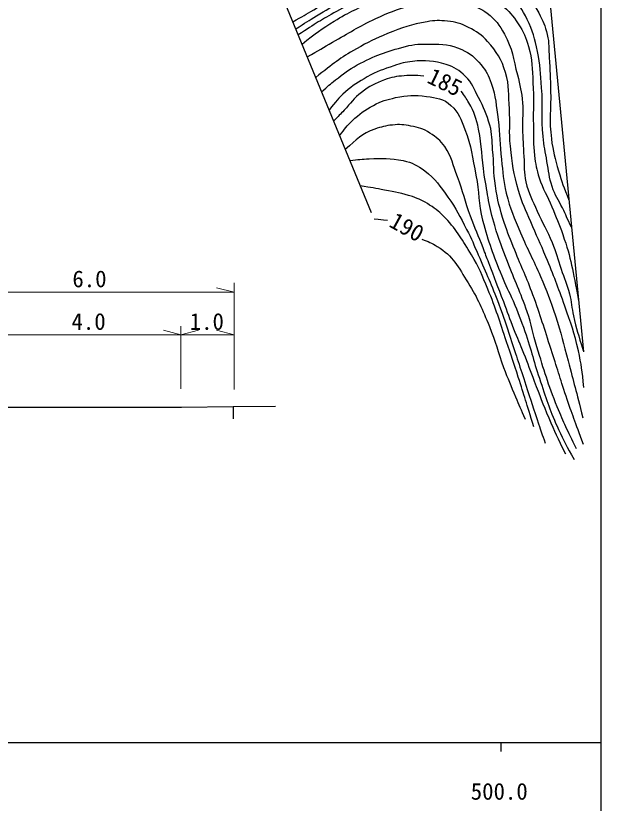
# Model space of a CAD drawing. Units: millimetres, scale not verified. Extents: x 40000 to 680000, y 20000 to 380000.
# Drawn here: x 514964 to 579000, y 198357 to 284446 of the extents above; entities that cross this region are included whole.
import ezdxf
from ezdxf.enums import TextEntityAlignment as Align

# ---------------------------------------------------------------- set-up
doc = ezdxf.new("R2010")
doc.units = ezdxf.units.MM
doc.header["$LTSCALE"] = 1000
for name, color, linetype, lineweight in [('M-BGD', 7, 'Continuous', 25), ('M-BMK-SRVR', 3, 'Continuous', 25), ('M-STR-HTXT', 7, 'Continuous', 13), ('M-TTL-BAND', 7, 'Continuous', 25)]:
    doc.layers.add(name, color=color, linetype=linetype, lineweight=lineweight)
doc.styles.add('ＭＳ ゴシック', font='')
doc.styles.get('ＭＳ ゴシック').set_extended_font_data('MS Gothic')

msp = doc.modelspace()

# ---------------------------------------------------------------- linework, layer by layer
at = {"layer": 'M-BGD'}
for p, q in [((512973, 241651), (533080, 241651)), ((533080, 241651), (538740, 241735)), ((538740, 241735), (543386, 241777)), ((538740, 241735), (538740, 240383))]:
    msp.add_line(p, q, dxfattribs=at)
for points, knots in [([(545264, 283791), (546377, 284415), (546661, 284577), (547552, 285089), (549169, 286016), (550044, 286587), (551663, 287511), (553057, 288306), (553844, 288741), (555268, 289482), (556546, 290147), (557244, 290563), (558563, 291143), (559172, 291411), (559378, 291504), (560134, 291801)], [0, 0, 0, 0, 1, 1, 1, 2, 2, 2, 3, 3, 3, 4, 4, 4, 5, 5, 5, 5]), ([(545588, 283003), (546681, 283708), (546967, 283890), (547862, 284441), (548908, 285085), (549505, 285427), (550565, 286046), (552186, 286993), (553072, 287565), (554733, 288440), (555973, 289093), (556675, 289455), (557971, 289989), (558928, 290382), (559463, 290613), (560453, 290911), (561035, 291087), (561370, 291162), (561970, 291256), (562960, 291411), (563532, 291454), (564533, 291397), (565404, 291346), (565922, 291296), (566720, 290943), (567505, 290597), (567849, 290209), (568475, 289623), (569306, 288845), (569701, 288332), (570390, 287426), (571149, 286428), (571582, 285861), (572164, 284751), (572625, 283872), (572862, 283351), (573093, 282385), (573323, 281425), (573249, 280852), (573310, 279867), (573397, 278443), (573419, 277644), (573459, 276218), (573518, 274184), (573286, 273028), (573544, 271009), (573722, 269611), (573939, 268842), (574332, 267489), (574702, 266217), (574874, 265773), (575462, 264292)], [0, 0, 0, 0, 1, 1, 1, 2, 2, 2, 3, 3, 3, 4, 4, 4, 5, 5, 5, 6, 6, 6, 7, 7, 7, 8, 8, 8, 9, 9, 9, 10, 10, 10, 11, 11, 11, 12, 12, 12, 13, 13, 13, 14, 14, 14, 15, 15, 15, 16, 16, 16, 17, 17, 17, 17]), ([(575744, 261325), (575267, 262351), (575145, 262612), (574755, 263434), (574320, 264349), (573949, 264809), (573628, 265771), (573281, 266815), (573264, 267449), (573065, 268531), (572870, 269592), (572749, 270188), (572643, 271262), (572439, 273332), (572636, 274511), (572474, 276584), (572352, 278141), (572332, 279025), (572023, 280555), (571740, 281960), (571517, 282755), (570897, 284047), (570363, 285158), (569945, 285745), (569095, 286638), (568378, 287389), (567849, 287688), (566954, 288215), (566098, 288719), (565624, 289113), (564645, 289285), (563388, 289505), (562639, 289402), (561379, 289200), (560541, 289066), (560082, 288929), (559267, 288693), (557508, 288186), (556522, 287890), (554818, 287220), (552896, 286465), (551867, 285915), (550058, 284920), (548373, 283993), (547804, 283626), (545858, 282347)], [0, 0, 0, 0, 1, 1, 1, 2, 2, 2, 3, 3, 3, 4, 4, 4, 5, 5, 5, 6, 6, 6, 7, 7, 7, 8, 8, 8, 9, 9, 9, 10, 10, 10, 11, 11, 11, 12, 12, 12, 13, 13, 13, 14, 14, 14, 15, 15, 15, 15]), ([(546272, 281342), (547851, 282595), (548356, 282978), (549799, 283866), (551443, 284878), (552452, 285300), (554216, 286084), (555820, 286797), (556687, 287337), (558398, 287731), (559676, 288025), (560424, 288163), (561735, 288111), (562649, 288075), (563017, 288029), (564058, 287815)], [0, 0, 0, 0, 1, 1, 1, 2, 2, 2, 3, 3, 3, 4, 4, 4, 5, 5, 5, 5]), ([(546849, 279941), (548177, 280725), (548525, 280924), (549608, 281541), (551438, 282583), (552425, 283250), (554339, 284131), (555755, 284784), (556569, 285141), (558084, 285511), (559249, 285796), (559928, 285873), (561126, 285931), (562486, 285996), (563275, 285932), (564599, 285612), (565399, 285418), (565859, 285229), (566514, 284729), (567438, 284024), (567858, 283460), (568419, 282442), (569298, 280845), (569377, 279759), (569827, 277992), (570128, 276811), (570288, 276138), (570390, 274923), (570480, 273849), (570364, 273241), (570390, 272163), (570420, 270952), (570452, 270274), (570531, 269066), (570602, 267975), (570511, 267343), (570756, 266278), (571055, 264978), (571466, 264320), (571995, 263096), (572584, 261732), (573069, 261037), (573628, 259660), (574079, 258552), (574233, 257894), (574614, 256760), (574969, 255705), (575229, 255132), (575515, 254056), (575763, 253126), (575762, 252575), (575966, 251635), (576291, 250137), (576472, 249633), (577026, 247858)], [0, 0, 0, 0, 1, 1, 1, 2, 2, 2, 3, 3, 3, 4, 4, 4, 5, 5, 5, 6, 6, 6, 7, 7, 7, 8, 8, 8, 9, 9, 9, 10, 10, 10, 11, 11, 11, 12, 12, 12, 13, 13, 13, 14, 14, 14, 15, 15, 15, 16, 16, 16, 17, 17, 17, 18, 18, 18, 18]), ([(568028, 285746), (568965, 284842), (569324, 284509), (569929, 283549), (570494, 282655), (570774, 282106), (571057, 281087), (571473, 279586), (571435, 278683), (571534, 277129), (571650, 275317), (571534, 274297), (571577, 272482), (571607, 271195), (571548, 270466), (571703, 269187), (571821, 268217), (571903, 267665), (572210, 266737), (572636, 265454), (573079, 264815), (573604, 263569), (574099, 262395), (574365, 261731), (574787, 260528), (575742, 257801), (575849, 256728), (576505, 253332)], [0, 0, 0, 0, 1, 1, 1, 2, 2, 2, 3, 3, 3, 4, 4, 4, 5, 5, 5, 6, 6, 6, 7, 7, 7, 8, 8, 8, 9, 9, 9, 9]), ([(577099, 243798), (576911, 245688), (576831, 246274), (576501, 247833), (576088, 249780), (575657, 250823), (575008, 252705), (574275, 254831), (573802, 256001), (572953, 258083), (572337, 259593), (571914, 260406), (571291, 261913), (570740, 263246), (570347, 263965), (569939, 265349), (569396, 267193), (569275, 268281), (569066, 270192), (568893, 271778), (569056, 272683), (568954, 274275), (568854, 275832), (568976, 276751), (568531, 278246), (568095, 279711), (567582, 280486), (566570, 281632), (565897, 282393), (565375, 282700), (564476, 283174), (563645, 283612), (563102, 283750), (562167, 283850), (561303, 283942), (560799, 283940), (559943, 283793), (558210, 283497), (557255, 283176), (555634, 282498), (554268, 281927), (553518, 281562), (552227, 280837), (550371, 279794), (549763, 279260), (547771, 277700)], [0, 0, 0, 0, 1, 1, 1, 2, 2, 2, 3, 3, 3, 4, 4, 4, 5, 5, 5, 6, 6, 6, 7, 7, 7, 8, 8, 8, 9, 9, 9, 10, 10, 10, 11, 11, 11, 12, 12, 12, 13, 13, 13, 14, 14, 14, 15, 15, 15, 15]), ([(548411, 276143), (549119, 276774), (549330, 276947), (549946, 277429), (550830, 278121), (551323, 278530), (552311, 279063), (554251, 280109), (555449, 280515), (557577, 281090), (558612, 281370), (559237, 281349), (560309, 281344), (561670, 281337), (562497, 281298), (563744, 280752), (564706, 280332), (565168, 279884), (565856, 279091), (566446, 278410), (566649, 277910), (566954, 277063), (567490, 275578), (567508, 274658), (567715, 273093), (567939, 271396), (567882, 270427), (568081, 268728), (568250, 267282), (568262, 266451), (568616, 265039), (569050, 263304), (569490, 262387), (570165, 260730), (570941, 258825), (571562, 257839), (572361, 255943), (573060, 254285), (573434, 253345), (573994, 251635), (574617, 249735), (574852, 248636), (575374, 246706), (576031, 244283), (576222, 243502), (576979, 240483)], [0, 0, 0, 0, 1, 1, 1, 2, 2, 2, 3, 3, 3, 4, 4, 4, 5, 5, 5, 6, 6, 6, 7, 7, 7, 8, 8, 8, 9, 9, 9, 10, 10, 10, 11, 11, 11, 12, 12, 12, 13, 13, 13, 14, 14, 14, 15, 15, 15, 15]), ([(577064, 237583), (576111, 240123), (575857, 240795), (575149, 242877), (574476, 244856), (574166, 245987), (573516, 247974), (572754, 250301), (572377, 251621), (571534, 253920), (570825, 255858), (570302, 256895), (569545, 258815), (569079, 259999), (568772, 260646), (568385, 261857), (567896, 263384), (567668, 264262), (567423, 265846), (567187, 267376), (567271, 268257), (567123, 269798), (567022, 270856), (567102, 271478), (566814, 272501), (566468, 273726), (566157, 274383), (565575, 275514), (565088, 276459), (564902, 277085), (564138, 277823), (563443, 278497), (562957, 278852), (562026, 279119), (560646, 279515), (559794, 279606), (558366, 279457), (557550, 279372), (557096, 279248), (556320, 278985), (555152, 278590), (554486, 278367), (553409, 277767), (552417, 277214), (551860, 276876), (551013, 276119), (550239, 275427), (549973, 275098), (549235, 274142)], [0, 0, 0, 0, 1, 1, 1, 2, 2, 2, 3, 3, 3, 4, 4, 4, 5, 5, 5, 6, 6, 6, 7, 7, 7, 8, 8, 8, 9, 9, 9, 10, 10, 10, 11, 11, 11, 12, 12, 12, 13, 13, 13, 14, 14, 14, 15, 15, 15, 16, 16, 16, 16]), ([(559580, 277847), (558610, 277931), (558276, 277959), (557446, 277884), (556596, 277807), (556107, 277739), (555306, 277446), (554246, 277057), (553670, 276744), (552765, 276069), (551915, 275434), (551611, 274881), (550875, 274116), (550429, 273653), (550289, 273507), (549734, 272928)], [0, 0, 0, 0, 1, 1, 1, 2, 2, 2, 3, 3, 3, 4, 4, 4, 5, 5, 5, 5]), ([(550389, 271335), (550956, 272121), (551173, 272384), (551770, 272968), (552567, 273749), (553110, 274100), (554085, 274641), (554962, 275128), (555525, 275291), (556507, 275493), (557797, 275758), (558570, 275809), (559874, 275631), (560984, 275479), (561731, 275390), (562565, 274642), (563445, 273853), (563643, 273121), (564082, 272022), (564829, 270152), (564888, 268983), (565293, 267010), (565684, 265104), (565529, 263964), (566025, 262082), (566662, 259663), (567175, 258348), (568109, 256028), (568550, 254931), (568890, 254357), (569348, 253268), (569888, 251984), (570185, 251260), (570643, 249945), (571386, 247813), (571625, 246560), (572361, 244426), (573071, 242369), (573416, 241189), (574332, 239216), (574941, 237904), (575171, 237443), (576022, 235921)], [0, 0, 0, 0, 1, 1, 1, 2, 2, 2, 3, 3, 3, 4, 4, 4, 5, 5, 5, 6, 6, 6, 7, 7, 7, 8, 8, 8, 9, 9, 9, 10, 10, 10, 11, 11, 11, 12, 12, 12, 13, 13, 13, 14, 14, 14, 14]), ([(576308, 237085), (575240, 239227), (574951, 239860), (574196, 241689), (573163, 244187), (572769, 245658), (571957, 248236), (571489, 249721), (571412, 250609), (570901, 252080), (570145, 254257), (569560, 255416), (568747, 257571), (568172, 259095), (567805, 259936), (567353, 261500), (566739, 263620), (566569, 264855), (566212, 267033), (565892, 268986), (566000, 270126), (565579, 272060), (565324, 273228), (565120, 273897), (564522, 274932), (564225, 275447), (564103, 275654), (563678, 276199)], [0, 0, 0, 0, 1, 1, 1, 2, 2, 2, 3, 3, 3, 4, 4, 4, 5, 5, 5, 6, 6, 6, 7, 7, 7, 8, 8, 8, 9, 9, 9, 9]), ([(575121, 236513), (574209, 238382), (573959, 238894), (573290, 240455), (572629, 241998), (572319, 242888), (571713, 244454), (571249, 245655), (571016, 246338), (570543, 247536), (570132, 248576), (569863, 249143), (569454, 250183), (569000, 251338), (568774, 251996), (568334, 253155), (567699, 254828), (567338, 255763), (566701, 257436), (566458, 258073), (566330, 258433), (566081, 259069), (565552, 260425), (565197, 261163), (564702, 262533), (564098, 264201), (563885, 265179), (563265, 266841), (562778, 268149), (562670, 268982), (561886, 270136), (561400, 270850), (560976, 271156), (560252, 271628), (559529, 272100), (559024, 272217), (558178, 272392), (557409, 272552), (556951, 272585), (556169, 272501), (555396, 272418), (554965, 272305), (554230, 272051), (552785, 271552), (552292, 270960), (551009, 269830)], [0, 0, 0, 0, 1, 1, 1, 2, 2, 2, 3, 3, 3, 4, 4, 4, 5, 5, 5, 6, 6, 6, 7, 7, 7, 8, 8, 8, 9, 9, 9, 10, 10, 10, 11, 11, 11, 12, 12, 12, 13, 13, 13, 14, 14, 14, 15, 15, 15, 15]), ([(551511, 268609), (552481, 268750), (552785, 268770), (553606, 268812), (555065, 268887), (555908, 268901), (557340, 268613), (558340, 268411), (558871, 268084), (559696, 267483), (560899, 266606), (561354, 265838), (562224, 264630), (563156, 263334), (563533, 262508), (564279, 261096), (564838, 260039), (565064, 259403), (565546, 258308), (566464, 256224), (566972, 255052), (567799, 252930), (568356, 251501), (568578, 250667), (569066, 249213), (569740, 247204), (570097, 246073), (570756, 244059), (571296, 242410), (571576, 241478), (572136, 239835), (572418, 239009), (572507, 238745), (572868, 237723)], [0, 0, 0, 0, 1, 1, 1, 2, 2, 2, 3, 3, 3, 4, 4, 4, 5, 5, 5, 6, 6, 6, 7, 7, 7, 8, 8, 8, 9, 9, 9, 10, 10, 10, 11, 11, 11, 11]), ([(571629, 239497), (570814, 242145), (570610, 242824), (569923, 244946), (569433, 246459), (569168, 247310), (568646, 248813), (567865, 251067), (567521, 252367), (566588, 254563), (565956, 256053), (565670, 256934), (564814, 258308), (563802, 259935), (563277, 260904), (561970, 262305), (561367, 262952), (560970, 263270), (560231, 263757), (559546, 264207), (559115, 264401), (558341, 264670), (557187, 265071), (556497, 265157), (555300, 265396), (554269, 265602), (553918, 265658), (552648, 265845)], [0, 0, 0, 0, 1, 1, 1, 2, 2, 2, 3, 3, 3, 4, 4, 4, 5, 5, 5, 6, 6, 6, 7, 7, 7, 8, 8, 8, 9, 9, 9, 9]), ([(559369, 260021), (560138, 259774), (560429, 259590), (561059, 259219), (562813, 258184), (563364, 256978), (564438, 255248), (565531, 253486), (565974, 252393), (566761, 250475), (567464, 248761), (567676, 247733), (568324, 245998), (568797, 244730), (569096, 244033), (569623, 242787), (570029, 241826), (570164, 241517), (570690, 240337)], [0, 0, 0, 0, 1, 1, 1, 2, 2, 2, 3, 3, 3, 4, 4, 4, 5, 5, 5, 6, 6, 6, 6])]:
    msp.add_open_spline(points, degree=3, knots=knots, dxfattribs=at)
msp.add_open_spline([(554174, 262260), (554892, 262176), (554892, 262176), (555610, 262091)], degree=3, dxfattribs=at)
at = {"layer": 'M-BMK-SRVR'}
for p, q in [((567525, 347697), (577040, 247715)), ((553864, 262891), (529176, 322892))]:
    msp.add_line(p, q, dxfattribs=at)
at = {"layer": 'M-STR-HTXT'}
for p, q in [((538835, 243573), (538835, 255263)), ((508137, 254217), (538835, 254217)), ((538835, 254217), (536935, 254717)), ((533037, 249560), (531137, 250060)), ((533037, 243668), (533037, 250511)), ((533037, 249560), (534937, 250060)), ((538835, 249560), (536935, 250060)), ((512984, 249560), (533037, 249560)), ((533037, 249560), (538835, 249560))]:
    msp.add_line(p, q, dxfattribs=at)
at = {"layer": 'M-TTL-BAND'}
for p, q in [((579000, 20000), (579000, 370000)), ((40000, 205000), (579000, 205000)), ((568000, 205000), (568000, 204000))]:
    msp.add_line(p, q, dxfattribs=at)

# ---------------------------------------------------------------- texts
at = {"layer": 'M-BGD', "style": 'ＭＳ ゴシック'}
for s, rotation, p in [('185', 334.44, (559587, 276685)), ('190', 331.074, (555405, 260972))]:
    msp.add_text(s, height=1833, rotation=rotation, dxfattribs=at).set_placement(p, align=Align.BOTTOM_LEFT)
at = {"layer": 'M-STR-HTXT', "style": 'ＭＳ ゴシック'}
for s, p in [('6.0', (521157, 254217)), ('4.0', (521062, 249560)), ('1.0', (533988, 249560))]:
    msp.add_text(s, height=1833, dxfattribs=at).set_placement(p, align=Align.BOTTOM_LEFT)
at = {"layer": 'M-TTL-BAND', "style": 'ＭＳ ゴシック'}
msp.add_text('500.0', height=1833, dxfattribs=at).set_placement((567844, 198195), align=Align.BOTTOM_CENTER)

doc.saveas('drawing.dxf')
